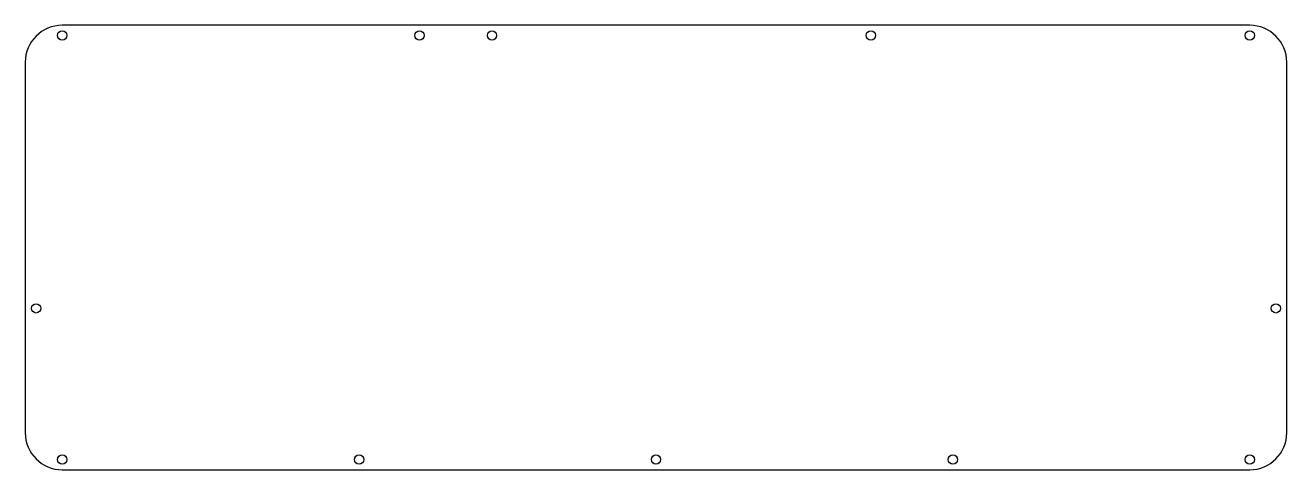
# Model space of a CAD drawing. Extents: x -8 to 427, y -103 to 50.
import ezdxf

# ---------------------------------------------------------------- set-up
doc = ezdxf.new("R2010")
doc.units = 0

msp = doc.modelspace()

# ---------------------------------------------------------------- linework, layer by layer
at = {"layer": '3mm bottom', "color": 0}
for points in [[(414.34, 49.96), (4.76, 49.96)], [(-7.99, 37.21), (-7.99, -90.49)], [(427.09, -90.49), (427.09, 37.21)], [(4.76, -103.24), (414.34, -103.24)]]:
    msp.add_lwpolyline(points, dxfattribs=at)
for centre, start, end in [((4.76, 37.21), 90, -180), ((414.34, 37.21), 0, 90), ((4.76, -90.49), -180, -90), ((414.34, -90.49), -90, 0)]:
    msp.add_arc(centre, 12.75, start, end, dxfattribs=at)
at = {"layer": 'Screw holes', "color": 0}
for centre in [(4.76, 46.46), (127.99, 46.46), (152.99, 46.46), (283.67, 46.46), (414.34, 46.46), (-4.21, -47.62), (423.31, -47.62), (4.76, -99.74), (107.16, -99.74), (209.55, -99.74), (311.95, -99.74), (414.34, -99.74)]:
    msp.add_circle(centre, 1.6, dxfattribs=at)

doc.saveas('drawing.dxf')
